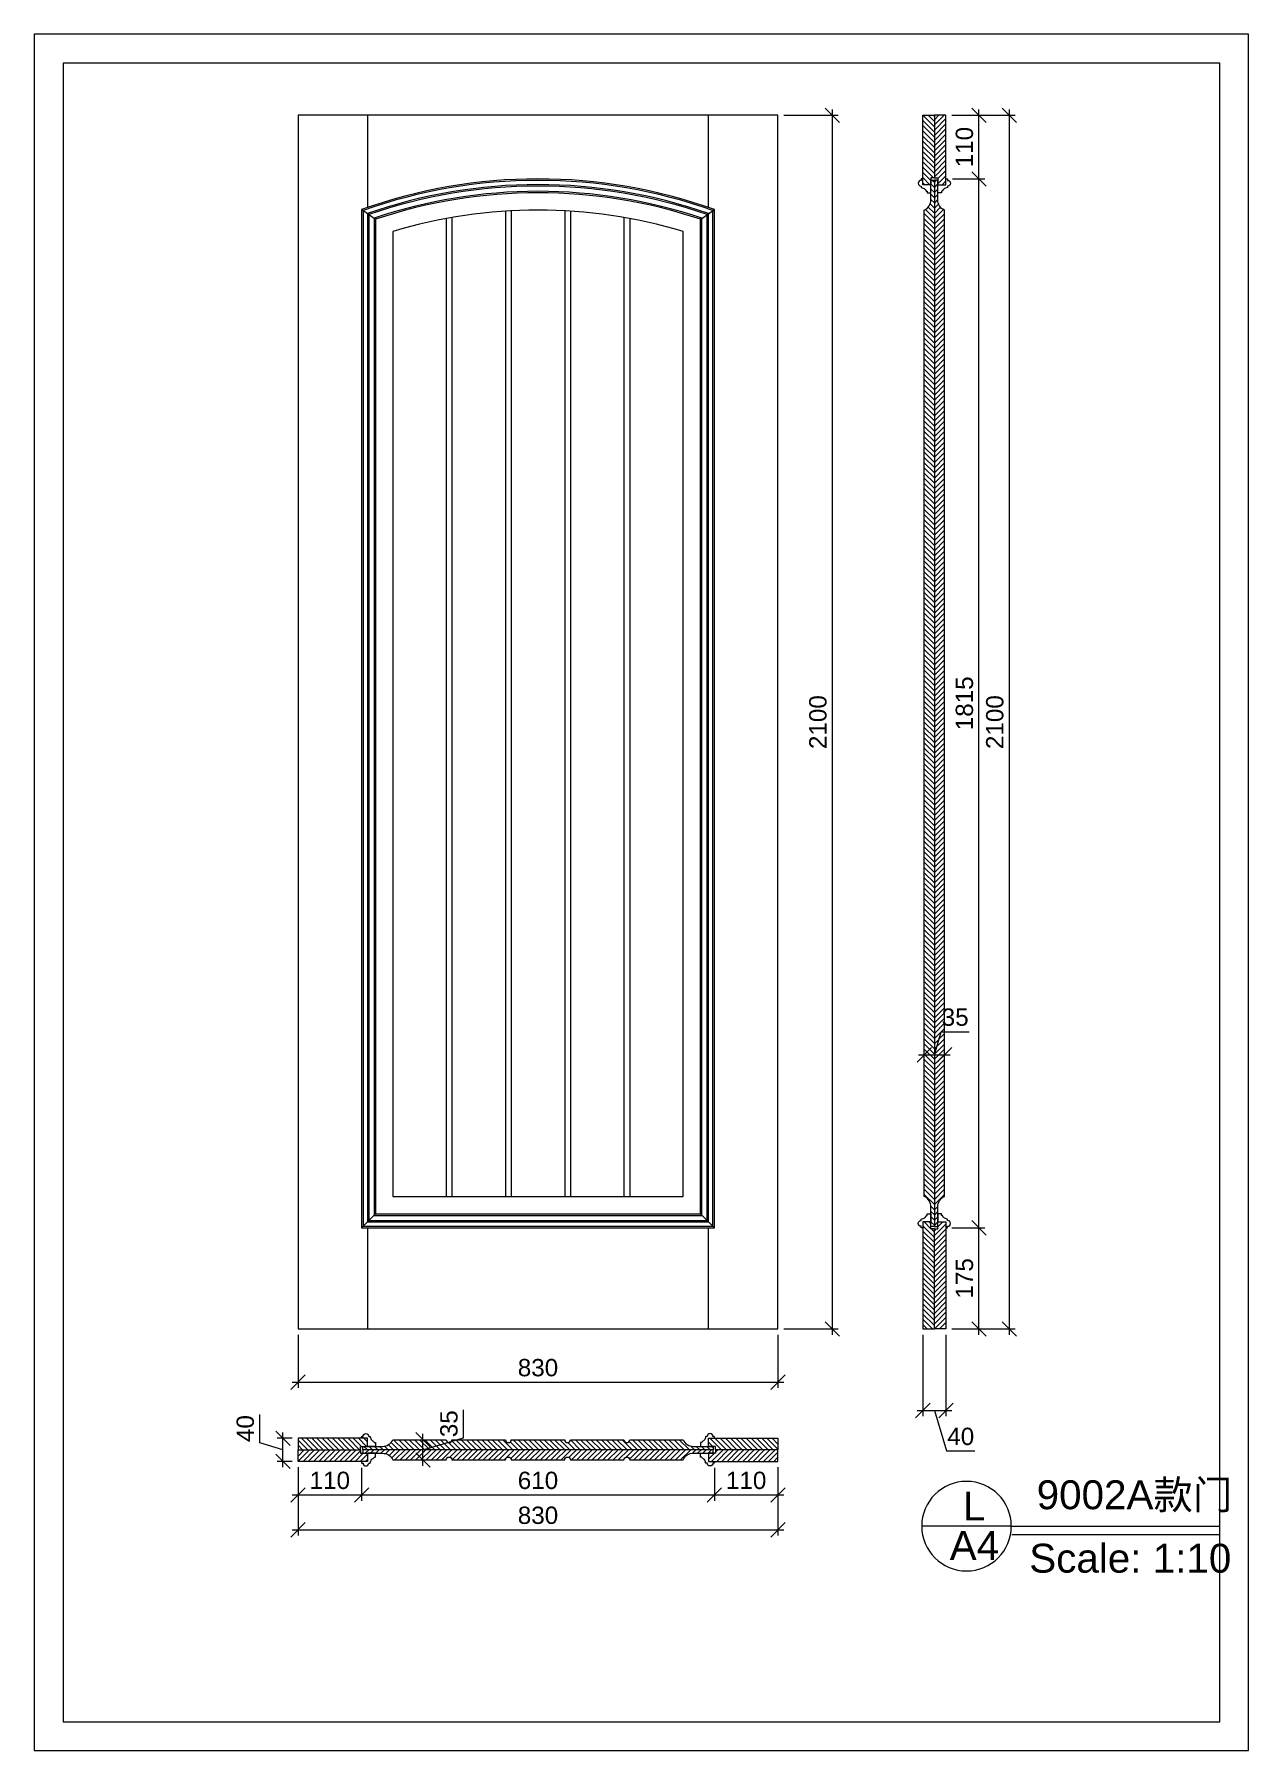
# Model space of a CAD drawing. Header units: millimetres. Extents: x 1504 to 3604, y 552 to 3522.
import ezdxf

# ---------------------------------------------------------------- set-up
doc = ezdxf.new("R2010")
doc.units = ezdxf.units.MM
for name, color, linetype, lineweight in [('图框', 7, 'Continuous', 13), ('填充', 8, 'Continuous', 5), ('文字标注', 3, 'Continuous', 9), ('标准家私', 4, 'Continuous', 20), ('标注', 2, 'Continuous', 9)]:
    doc.layers.add(name, color=color, linetype=linetype, lineweight=lineweight)
doc.styles.get("Standard").update_dxf_attribs({"font": 'arial.ttf'})
pattern_1 = [(135, (-1263251.291, -419323.5815), (-4.49012806, -4.49012806), [])]
pattern_2 = [(45, (-1263251.291, -419323.5815), (-4.49012806, 4.49012806), [])]

# ---------------------------------------------------------------- blocks, each defined once
blk = doc.blocks.new('A$C24AC4A91')
at = {"layer": '图框'}
blk.add_lwpolyline([(0, 2970), (0, 0), (2100, 0), (2100, 2970)], close=True, dxfattribs=at)
at = {"layer": '图框', "lineweight": 20}
blk.add_lwpolyline([(50, 2920), (50, 50), (2050, 50), (2050, 2920)], close=True, dxfattribs=at)
blk = doc.blocks.new('_Oblique')
at = {"color": 0, "linetype": 'ByBlock', "lineweight": -2}
blk.add_line((-0.5, -0.5), (0.5, 0.5), dxfattribs=at)

msp = doc.modelspace()

# ---------------------------------------------------------------- hatches: boundary and pattern name
at = {"layer": '填充', "lineweight": 25}
h = msp.add_hatch(dxfattribs=at)
h.set_pattern_fill('ANSI31', color=0, scale=2, angle=90, style=0)
h.set_pattern_definition(pattern_1)
h.paths.add_polyline_path([(3060.7, 3273.9), (3054.7, 3273.9), (3054.7, 3261.9), (3040.7, 3261.9), (3040.7, 3381.9), (3060.7, 3381.9)])
h = msp.add_hatch(dxfattribs=at)
h.set_pattern_fill('ANSI31', color=0, scale=2, angle=360, style=0)
h.set_pattern_definition(pattern_2)
h.paths.add_polyline_path([(3060.7, 3273.9), (3066.7, 3273.9), (3066.7, 3261.9), (3080.7, 3261.9), (3080.7, 3381.9), (3060.7, 3381.9)])
h = msp.add_hatch(dxfattribs=at)
h.set_pattern_fill('ANSI31', color=0, scale=2, angle=90, style=0)
h.set_pattern_definition([(135, (-434133.317, 1262925.963), (-4.49012806, -4.49012806), [])])
edge = h.paths.add_edge_path()
edge.add_line((3060.7, 3269.9), (3060.7, 1458.9))
edge.add_line((3060.7, 1458.9), (3054.7, 1458.9))
edge.add_line((3054.7, 1458.9), (3054.7, 1492.9))
edge.add_arc((3036, 1493.7), 18.7, 357.7696, 427.4049)
edge.add_line((3043.2, 1510.9), (3043.2, 3218))
edge.add_arc((3036, 3235.2), 18.7, 292.5951, 362.2304)
edge.add_line((3054.7, 3235.9), (3054.7, 3269.9))
edge.add_line((3054.7, 3269.9), (3060.7, 3269.9))
h = msp.add_hatch(dxfattribs=at)
h.set_pattern_fill('ANSI31', color=0, scale=2, angle=360, style=0)
h.set_pattern_definition([(45, (-420803.025, 1267142.693), (-4.49012806, 4.49012806), [])])
edge = h.paths.add_edge_path()
edge.add_line((3060.7, 3269.9), (3060.7, 1458.9))
edge.add_line((3060.7, 1458.9), (3066.7, 1458.9))
edge.add_line((3066.7, 1458.9), (3066.7, 1492.9))
edge.add_arc((3085.4, 1493.7), 18.7, 112.5951, 182.2304, ccw=False)
edge.add_line((3078.2, 1510.9), (3078.2, 3218))
edge.add_arc((3085.4, 3235.2), 18.7, 177.7696, 247.4049, ccw=False)
edge.add_line((3066.7, 3235.9), (3066.7, 3269.9))
edge.add_line((3066.7, 3269.9), (3060.7, 3269.9))
h = msp.add_hatch(dxfattribs=at)
h.set_pattern_fill('ANSI31', color=0, scale=2, angle=90, style=0)
h.set_pattern_definition(pattern_1)
h.paths.add_polyline_path([(3060.7, 1454.9), (3054.7, 1454.9), (3054.7, 1466.9), (3040.7, 1466.9), (3040.7, 1281.9), (3060.7, 1281.9)])
h = msp.add_hatch(dxfattribs=at)
h.set_pattern_fill('ANSI31', color=0, scale=2, angle=360, style=0)
h.set_pattern_definition(pattern_2)
h.paths.add_polyline_path([(3060.7, 1454.9), (3066.7, 1454.9), (3066.7, 1466.9), (3080.7, 1466.9), (3080.7, 1281.9), (3060.7, 1281.9)])
h = msp.add_hatch(dxfattribs=at)
h.set_pattern_fill('ANSI31', color=0, scale=2, angle=450, style=0)
h.set_pattern_definition([(135, (424665.6955, -1265239.213), (-4.49012806, -4.49012806), [])])
h.paths.add_polyline_path([(2068.2, 1072.7), (2068.2, 1078.7), (2080.2, 1078.7), (2080.2, 1092.7), (1960.2, 1092.7), (1960.2, 1072.7)])
h = msp.add_hatch(dxfattribs=at)
h.set_pattern_fill('ANSI31', color=0, scale=2, angle=180, style=0)
h.set_pattern_definition([(225, (424665.6955, -1265239.213), (4.49012806, -4.49012806), [])])
h.paths.add_polyline_path([(2068.2, 1072.7), (2068.2, 1066.7), (2080.2, 1066.7), (2080.2, 1052.7), (1960.2, 1052.7), (1960.2, 1072.7)])
h = msp.add_hatch(dxfattribs=at)
h.set_pattern_fill('ANSI31', color=0, scale=2, angle=450, style=0)
h.set_pattern_definition([(135, (1960.165, 1255.643), (-4.49013, -4.49013), [])])
edge = h.paths.add_edge_path()
edge.add_line((2072.2, 1078.7), (2106.2, 1078.7))
edge.add_arc((2106.9, 1097.4), 18.6, 267.7171, 337.5188)
edge.add_line((2124.1, 1090.2), (2216.5, 1090.2))
edge.add_arc((2221.5, 1090.2), 5, 180, 360)
edge.add_line((2226.5, 1090.2), (2319, 1090.2))
edge.add_arc((2324, 1090.2), 5, 180, 360)
edge.add_line((2329, 1090.2), (2421.4, 1090.2))
edge.add_arc((2426.4, 1090.2), 5, 180, 360)
edge.add_line((2431.4, 1090.2), (2523.8, 1090.2))
edge.add_arc((2528.8, 1090.2), 5, 180, 360)
edge.add_line((2533.8, 1090.2), (2626.2, 1090.2))
edge.add_arc((2643.4, 1097.4), 18.6, 202.4812, 272.2829)
edge.add_line((2644.2, 1078.7), (2678.2, 1078.7))
edge.add_line((2678.2, 1078.7), (2678.2, 1072.7))
edge.add_line((2678.2, 1072.7), (2072.2, 1072.7))
edge.add_line((2072.2, 1072.7), (2072.2, 1078.7))
h = msp.add_hatch(dxfattribs=at)
h.set_pattern_fill('ANSI31', color=0, scale=2, angle=180, style=0)
h.set_pattern_definition([(225, (1960.165, 1255.643), (4.49013, -4.49013), [])])
edge = h.paths.add_edge_path()
edge.add_line((2072.2, 1066.7), (2106.2, 1066.7))
edge.add_arc((2106.9, 1048.1), 18.6, 22.4812, 92.2829, ccw=False)
edge.add_line((2124.1, 1055.2), (2216.5, 1055.2))
edge.add_arc((2221.5, 1055.2), 5, 0, 180, ccw=False)
edge.add_line((2226.5, 1055.2), (2319, 1055.2))
edge.add_arc((2324, 1055.2), 5, 0, 180, ccw=False)
edge.add_line((2329, 1055.2), (2421.4, 1055.2))
edge.add_arc((2426.4, 1055.2), 5, 0, 180, ccw=False)
edge.add_line((2431.4, 1055.2), (2523.8, 1055.2))
edge.add_arc((2528.8, 1055.2), 5, 0, 180, ccw=False)
edge.add_line((2533.8, 1055.2), (2626.2, 1055.2))
edge.add_arc((2643.4, 1048.1), 18.6, 87.7171, 157.5188, ccw=False)
edge.add_line((2644.2, 1066.7), (2678.2, 1066.7))
edge.add_line((2678.2, 1066.7), (2678.2, 1072.7))
edge.add_line((2678.2, 1072.7), (2072.2, 1072.7))
edge.add_line((2072.2, 1072.7), (2072.2, 1066.7))
h = msp.add_hatch(dxfattribs=at)
h.set_pattern_fill('ANSI31', color=0, scale=2, angle=450, style=0)
h.set_pattern_definition([(135, (424788.3, -1265239.213), (-4.49012806, -4.49012806), [])])
h.paths.add_polyline_path([(2682.2, 1072.7), (2682.2, 1078.7), (2670.2, 1078.7), (2670.2, 1092.7), (2790.2, 1092.7), (2790.2, 1072.7)])
h = msp.add_hatch(dxfattribs=at)
h.set_pattern_fill('ANSI31', color=0, scale=2, angle=180, style=0)
h.set_pattern_definition([(225, (424788.3, -1265239.213), (4.49012806, -4.49012806), [])])
h.paths.add_polyline_path([(2682.2, 1072.7), (2682.2, 1066.7), (2670.2, 1066.7), (2670.2, 1052.7), (2790.2, 1052.7), (2790.2, 1072.7)])

# ---------------------------------------------------------------- linework, layer by layer
at = {"layer": '文字标注', "color": 0}
for p, q in [((3193.8, 940.6), (3038.9, 940.6)), ((3193.8, 940.6), (3554.2, 940.6)), ((3194.4, 926.3), (3554.2, 926.3))]:
    msp.add_line(p, q, dxfattribs=at)
msp.add_ellipse((3116.3, 940.6), major_axis=(-54.8, 54.8), ratio=1, start_param=0.785399, end_param=7.068584, dxfattribs=at)
at = {"layer": '标准家私', "color": 0}
for p, q in [((1960.2, 3381.9), (1960.2, 1281.9)), ((2790.2, 3381.9), (1960.2, 3381.9)), ((2790.2, 1281.9), (2790.2, 3381.9)), ((2070.2, 3218.9), (2070.2, 1456.9)), ((2680.2, 1456.9), (2680.2, 3218.9)), ((2094.2, 3202.1), (2094.2, 1480.9)), ((2124.2, 3180.6), (2124.2, 1510.9)), ((2626.2, 1510.9), (2626.2, 3180.6)), ((2656.2, 1480.9), (2656.2, 3202.1)), ((2124.2, 1510.9), (2626.2, 1510.9)), ((2070.2, 1456.9), (2680.2, 1456.9)), ((2094.2, 1480.9), (2656.2, 1480.9)), ((1960.2, 1281.9), (2790.2, 1281.9))]:
    msp.add_line(p, q, dxfattribs=at)
at = {"layer": '标准家私', "color": 0, "lineweight": 5}
for p, q in [((2080.2, 3381.9), (2080.2, 3222.7)), ((2670.2, 3222.7), (2670.2, 3381.9)), ((2094.2, 3201.9), (2070.2, 3218.9)), ((2072.7, 3217.2), (2072.7, 1459.4)), ((2080.2, 3211.9), (2080.2, 1466.9)), ((2082.7, 3210.2), (2082.7, 1469.4)), ((2319, 3216.1), (2319, 1510.9)), ((2329, 3216.7), (2329, 1510.9)), ((2421.4, 3216.7), (2421.4, 1510.9)), ((2431.4, 3216.1), (2431.4, 1510.9)), ((2656.2, 3201.9), (2680.2, 3218.9)), ((2667.7, 1469.4), (2667.7, 3210.2)), ((2670.2, 1466.9), (2670.2, 3211.9)), ((2677.7, 1459.4), (2677.7, 3217.2)), ((2091.7, 3203.9), (2091.7, 1478.4)), ((2216.5, 3203.2), (2216.5, 1510.9)), ((2226.5, 3205.1), (2226.5, 1510.9)), ((2523.8, 3205.1), (2523.8, 1510.9)), ((2533.8, 3203.2), (2533.8, 1510.9)), ((2658.7, 1478.4), (2658.7, 3203.9)), ((2094.2, 1480.9), (2070.2, 1456.9)), ((2072.7, 1459.4), (2677.7, 1459.4)), ((2080.2, 1466.9), (2670.2, 1466.9)), ((2080.2, 1456.9), (2080.2, 1281.9)), ((2082.7, 1469.4), (2667.7, 1469.4)), ((2091.7, 1478.4), (2658.7, 1478.4)), ((2656.2, 1480.9), (2680.2, 1456.9)), ((2670.2, 1281.9), (2670.2, 1456.9))]:
    msp.add_line(p, q, dxfattribs=at)
at = {"layer": '标准家私', "color": 0}
for points in [[(3060.7, 3273.9), (3054.7, 3273.9), (3054.7, 3261.9), (3040.7, 3261.9), (3040.7, 3381.9), (3060.7, 3381.9)], [(3060.7, 3273.9), (3066.7, 3273.9), (3066.7, 3261.9), (3080.7, 3261.9), (3080.7, 3381.9), (3060.7, 3381.9)], [(3060.7, 1454.9), (3054.7, 1454.9), (3054.7, 1466.9), (3040.7, 1466.9), (3040.7, 1281.9), (3060.7, 1281.9)], [(3060.7, 1454.9), (3066.7, 1454.9), (3066.7, 1466.9), (3080.7, 1466.9), (3080.7, 1281.9), (3060.7, 1281.9)], [(2068.2, 1072.7), (2068.2, 1078.7), (2080.2, 1078.7), (2080.2, 1092.7), (1960.2, 1092.7), (1960.2, 1072.7)], [(2068.2, 1072.7), (2068.2, 1066.7), (2080.2, 1066.7), (2080.2, 1052.7), (1960.2, 1052.7), (1960.2, 1072.7)], [(2682.2, 1072.7), (2682.2, 1078.7), (2670.2, 1078.7), (2670.2, 1092.7), (2790.2, 1092.7), (2790.2, 1072.7)], [(2682.2, 1072.7), (2682.2, 1066.7), (2670.2, 1066.7), (2670.2, 1052.7), (2790.2, 1052.7), (2790.2, 1072.7)]]:
    msp.add_lwpolyline(points, close=True, dxfattribs=at)
for points in [[(3040.7, 3261.9), (3040.7, 3271.9), (3038.2, 3271.9, 0.414214), (3037.7, 3271.4), (3037.7, 3269.4, 1), (3037.7, 3259.4), (3037.7, 3257.4, 0.383114), (3038.1, 3256.9, -0.138324), (3044.3, 3254.4, -0.142816), (3045.8, 3252.1, 0.310992), (3048.2, 3250.4), (3048.2, 3248.4, 0.414214), (3048.7, 3247.9), (3054.7, 3247.9), (3054.7, 3261.9), (3040.7, 3261.9)], [(3054.7, 3235.9), (3054.7, 3269.9), (3060.7, 3269.9), (3060.7, 1458.9), (3054.7, 1458.9), (3054.7, 1492.9, 0.314348), (3043.2, 1510.9), (3043.2, 3218, 0.314348), (3054.7, 3235.9)], [(3066.7, 3235.9), (3066.7, 3269.9), (3060.7, 3269.9), (3060.7, 1458.9), (3066.7, 1458.9), (3066.7, 1492.9, -0.314348), (3078.2, 1510.9), (3078.2, 3218, -0.314348), (3066.7, 3235.9)], [(3080.7, 3261.9), (3080.7, 3271.9), (3083.2, 3271.9, -0.414214), (3083.7, 3271.4), (3083.7, 3269.4, -1), (3083.7, 3259.4), (3083.7, 3257.4, -0.383114), (3083.2, 3256.9, 0.138324), (3077, 3254.4, 0.142816), (3075.5, 3252.1, -0.310992), (3073.2, 3250.4), (3073.2, 3248.4, -0.414214), (3072.7, 3247.9), (3066.7, 3247.9), (3066.7, 3261.9), (3080.7, 3261.9)], [(3040.7, 1466.9), (3040.7, 1456.9), (3038.2, 1456.9, -0.414214), (3037.7, 1457.4), (3037.7, 1459.4, -1), (3037.7, 1469.4), (3037.7, 1471.5, -0.383114), (3038.1, 1472, 0.138324), (3044.3, 1474.5, 0.142816), (3045.8, 1476.8, -0.310992), (3048.2, 1478.4), (3048.2, 1480.4, -0.414214), (3048.7, 1480.9), (3054.7, 1480.9), (3054.7, 1466.9), (3040.7, 1466.9)], [(3080.7, 1466.9), (3080.7, 1456.9), (3083.2, 1456.9, 0.414214), (3083.7, 1457.4), (3083.7, 1459.4, 1), (3083.7, 1469.4), (3083.7, 1471.5, 0.383114), (3083.2, 1472, -0.138324), (3077, 1474.5, -0.142816), (3075.5, 1476.8, 0.310992), (3073.2, 1478.4), (3073.2, 1480.4, 0.414214), (3072.7, 1480.9), (3066.7, 1480.9), (3066.7, 1466.9), (3080.7, 1466.9)], [(2080.2, 1092.7), (2070.2, 1092.7), (2070.2, 1095.2, -0.414214), (2070.7, 1095.7), (2072.7, 1095.7, -1), (2082.7, 1095.7), (2084.7, 1095.7, -0.383114), (2085.2, 1095.3, 0.138324), (2087.7, 1089.1, 0.142816), (2090, 1087.6, -0.310992), (2091.7, 1085.2), (2093.7, 1085.2, -0.414214), (2094.2, 1084.7), (2094.2, 1078.7), (2080.2, 1078.7), (2080.2, 1092.7)], [(2670.2, 1092.7), (2680.2, 1092.7), (2680.2, 1095.2, 0.414214), (2679.7, 1095.7), (2677.7, 1095.7, 1), (2667.7, 1095.7), (2665.6, 1095.7, 0.383114), (2665.1, 1095.3, -0.138324), (2662.6, 1089.1, -0.142816), (2660.3, 1087.6, 0.310992), (2658.7, 1085.2), (2656.7, 1085.2, 0.414214), (2656.2, 1084.7), (2656.2, 1078.7), (2670.2, 1078.7), (2670.2, 1092.7)], [(2080.2, 1052.7), (2070.2, 1052.7), (2070.2, 1050.2, 0.414214), (2070.7, 1049.7), (2072.7, 1049.7, 1), (2082.7, 1049.7), (2084.7, 1049.7, 0.383114), (2085.2, 1050.2, -0.138324), (2087.7, 1056.4, -0.142816), (2090, 1057.9, 0.310992), (2091.7, 1060.2), (2093.7, 1060.2, 0.414214), (2094.2, 1060.7), (2094.2, 1066.7), (2080.2, 1066.7), (2080.2, 1052.7)], [(2670.2, 1052.7), (2680.2, 1052.7), (2680.2, 1050.2, -0.414214), (2679.7, 1049.7), (2677.7, 1049.7, -1), (2667.7, 1049.7), (2665.6, 1049.7, -0.383114), (2665.1, 1050.2, 0.138324), (2662.6, 1056.4, 0.142816), (2660.3, 1057.9, -0.310992), (2658.7, 1060.2), (2656.7, 1060.2, -0.414214), (2656.2, 1060.7), (2656.2, 1066.7), (2670.2, 1066.7), (2670.2, 1052.7)]]:
    msp.add_lwpolyline(points, format="xyb", dxfattribs=at)
for points in [[(2072.2, 1078.7), (2106.2, 1078.7, 0.314348), (2124.1, 1090.2), (2216.5, 1090.2, 1), (2226.5, 1090.2), (2319, 1090.2, 1), (2329, 1090.2), (2421.4, 1090.2, 1), (2431.4, 1090.2), (2523.8, 1090.2, 1), (2533.8, 1090.2), (2626.2, 1090.2, 0.314348), (2644.2, 1078.7), (2678.2, 1078.7), (2678.2, 1072.7), (2072.2, 1072.7)], [(2072.2, 1066.7), (2106.2, 1066.7, -0.314348), (2124.1, 1055.2), (2216.5, 1055.2, -1), (2226.5, 1055.2), (2319, 1055.2, -1), (2329, 1055.2), (2421.4, 1055.2, -1), (2431.4, 1055.2), (2523.8, 1055.2, -1), (2533.8, 1055.2), (2626.2, 1055.2, -0.314348), (2644.2, 1066.7), (2678.2, 1066.7), (2678.2, 1072.7), (2072.2, 1072.7)]]:
    msp.add_lwpolyline(points, format="xyb", close=True, dxfattribs=at)
for centre, radius, start, end in [((2375.2, 2368.8), 903.1, 70.2616, 109.7384), ((2375.2, 2363.4), 884.5, 71.4772, 108.5228), ((2375.2, 2355.1), 862.9, 73.0892, 106.9108)]:
    msp.add_arc(centre, radius, start, end, dxfattribs=at)
at = {"layer": '标准家私', "color": 0, "lineweight": 5}
for centre, radius, start, end in [((2375.2, 2368.3), 901.1, 70.3854, 109.6146), ((2375.2, 2366.7), 895.3, 70.7605, 109.2395), ((2375.2, 2366.1), 893.3, 70.8869, 109.1131), ((2375.2, 2364), 886.4, 71.3476, 108.6524)]:
    msp.add_arc(centre, radius, start, end, dxfattribs=at)
at = {"layer": '标注', "color": 0}
for p, q in [((2884.4, 1271.9), (2884.4, 3391.9)), ((3137.8, 3261.9), (3137.8, 3391.9)), ((3190.3, 3391.9), (3190.3, 1271.9)), ((2800.2, 3381.9), (2894.4, 3381.9)), ((3090.7, 3381.9), (3147.8, 3381.9)), ((3090.7, 3381.9), (3200.3, 3381.9)), ((3091.9, 3271.9), (3147.8, 3271.9)), ((3091.9, 3271.9), (3147.8, 3271.9)), ((3137.8, 1446.9), (3137.8, 3281.9)), ((3060.7, 1756.2), (3072.7, 1796.2)), ((3072.7, 1796.2), (3120.8, 1796.2)), ((3033.2, 1756.2), (3088.2, 1756.2)), ((3043.2, 1720.6), (3043.2, 1766.2)), ((3078.2, 1721.8), (3078.2, 1766.2)), ((3090.7, 1456.9), (3147.8, 1456.9)), ((3090.7, 1456.9), (3147.8, 1456.9)), ((3137.8, 1271.9), (3137.8, 1466.9)), ((2800.2, 1281.9), (2894.4, 1281.9)), ((3090.7, 1281.9), (3147.8, 1281.9)), ((3090.7, 1281.9), (3200.3, 1281.9)), ((1960.2, 1271.9), (1960.2, 1179.7)), ((2790.2, 1271.9), (2790.2, 1179.7)), ((3040.7, 1271.9), (3040.7, 1130.7)), ((3080.7, 1271.9), (3080.7, 1130.7)), ((1950.2, 1189.7), (2800.2, 1189.7)), ((1894.1, 1084.7), (1894.1, 1134)), ((2246.3, 1093.7), (2246.3, 1141.9)), ((3030.7, 1140.7), (3090.7, 1140.7)), ((3060.7, 1140.7), (3081.7, 1070.7)), ((1934.1, 1042.7), (1934.1, 1102.7)), ((2176.3, 1045.2), (2176.3, 1100.2)), ((1934.1, 1072.7), (1894.1, 1084.7)), ((1950.2, 1092.7), (1924.1, 1092.7)), ((2173, 1090.2), (2186.3, 1090.2)), ((2176.3, 1072.7), (2246.3, 1093.7)), ((3081.7, 1070.7), (3130.9, 1070.7)), ((1950.2, 1052.7), (1924.1, 1052.7)), ((1960.2, 1042.7), (1960.2, 984.6)), ((1960.2, 1042.7), (1960.2, 924.2)), ((2070.2, 1041.5), (2070.2, 984.6)), ((2070.2, 1041.5), (2070.2, 984.6)), ((2172.3, 1055.2), (2186.3, 1055.2)), ((2680.2, 1041.5), (2680.2, 984.6)), ((2680.2, 1041.5), (2680.2, 984.6)), ((2790.2, 1042.7), (2790.2, 984.6)), ((2790.2, 1042.7), (2790.2, 924.2)), ((1950.2, 994.6), (2080.2, 994.6)), ((2060.2, 994.6), (2690.2, 994.6)), ((2670.2, 994.6), (2800.2, 994.6)), ((1950.2, 934.2), (2800.2, 934.2))]:
    msp.add_line(p, q, dxfattribs=at)

# ---------------------------------------------------------------- block references
at = {"layer": '标准家私', "color": 0}
msp.add_blockref('A$C24AC4A91', (1504.2, 552.1), dxfattribs=at)
at = {"layer": '标注', "color": 0, "xscale": 25, "yscale": 25, "zscale": 25}
for p, rotation in [((2884.4, 3381.9), 90), ((3137.8, 3381.9), 90), ((3190.3, 3381.9), 90), ((3137.8, 3271.9), 90), ((3137.8, 3271.9), 270), ((3043.2, 1756.2), 180), ((3137.8, 1456.9), 90), ((3137.8, 1456.9), 270), ((2884.4, 1281.9), 270), ((3137.8, 1281.9), 270), ((3190.3, 1281.9), 270), ((1960.2, 1189.7), 180), ((3040.7, 1140.7), 180), ((1934.1, 1092.7), 90), ((2176.3, 1090.2), 90), ((1934.1, 1052.7), 270), ((2176.3, 1055.2), 270), ((1960.2, 994.6), 180), ((2070.2, 994.6), 180), ((2680.2, 994.6), 180), ((1960.2, 934.2), 180)]:
    msp.add_blockref('_Oblique', p, dxfattribs=dict(at, rotation=rotation))
for p in [(3078.2, 1756.2), (2790.2, 1189.7), (3080.7, 1140.7), (2070.2, 994.6), (2680.2, 994.6), (2790.2, 994.6), (2790.2, 934.2)]:
    msp.add_blockref('_Oblique', p, dxfattribs=at)

# ---------------------------------------------------------------- texts
at = {"layer": '文字标注', "color": 0, "char_height": 50, "attachment_point": 1}
for s, insert in [('9002A款门', (3237.6, 1019.9)), ('L', (3110.3, 1000.5)), ('A4', (3087.2, 932.1)), ('Scale: 1:10', (3224.8, 910.1))]:
    msp.add_mtext(s, dxfattribs=dict(at, insert=insert))
at = {"layer": '标注', "color": 0, "char_height": 30, "attachment_point": 5, "rotation": 90}
for s, insert in [('110', (3112.8, 3326.9)), ('1815', (3112.8, 2364.4)), ('2100', (2859.4, 2331.9)), ('2100', (3165.3, 2331.9)), ('175', (3112.8, 1369.4)), ('40', (1869.1, 1109.4)), ('35', (2221.3, 1117.8))]:
    msp.add_mtext(s, dxfattribs=dict(at, insert=insert))
at = {"layer": '标注', "color": 0, "char_height": 30, "attachment_point": 5}
for s, insert in [('35', (3096.7, 1821.2)), ('830', (2375.2, 1214.7)), ('40', (3106.3, 1095.7)), ('110', (2015.2, 1019.6)), ('610', (2375.2, 1019.6)), ('110', (2735.2, 1019.6)), ('830', (2375.2, 959.2))]:
    msp.add_mtext(s, dxfattribs=dict(at, insert=insert))

doc.saveas('drawing.dxf')
